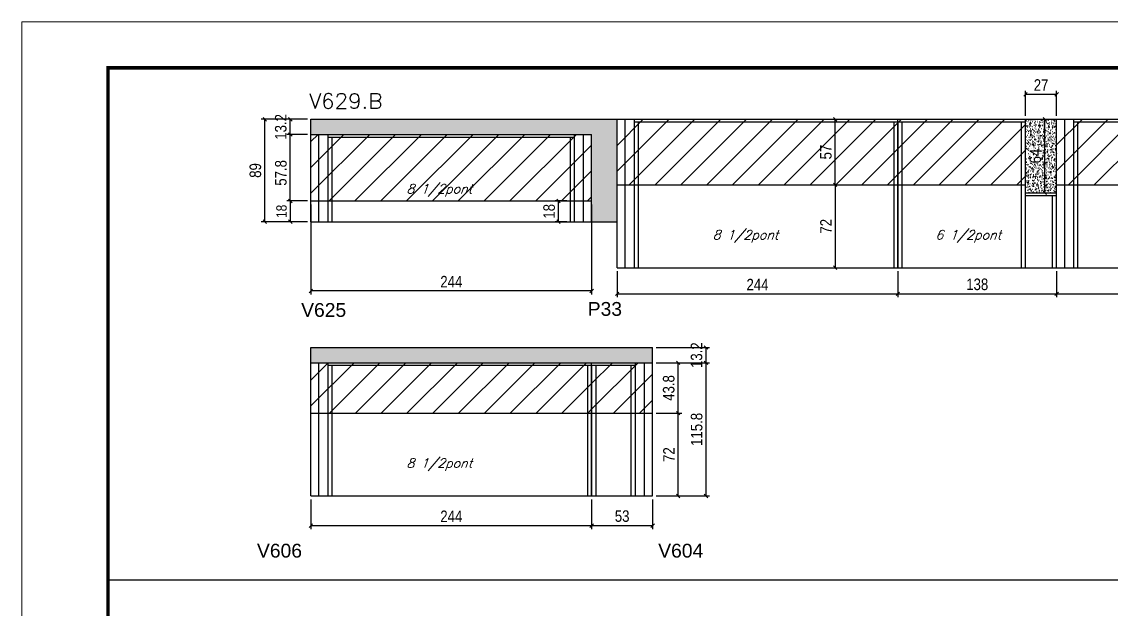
# Model space of a CAD drawing. Extents: x -20960 to -5926, y -2106 to 21915.
# Drawn here: x -9037 to -8090, y 12216 to 12727 of the extents above; entities that cross this region are included whole.
import ezdxf

# ---------------------------------------------------------------- set-up
doc = ezdxf.new("R2010")
doc.units = 0
doc.linetypes.add('DASHED', pattern=[0.75, 0.5, -0.25])
for name, color, linetype in [('5', 5, 'Continuous'), ('COTA', 241, 'Continuous'), ('Painéis', 200, 'Continuous'), ('Reaproveitamento', 251, 'Continuous'), ('SARR_2.2x7', 40, 'Continuous'), ('SARR_3.5x7', 81, 'Continuous'), ('texto', 7, 'Continuous')]:
    doc.layers.add(name, color=color, linetype=linetype)
for name, color, linetype, lineweight in [('Folhas', 255, 'Continuous', 9), ('SARRAFO DE PRESSAO', 251, 'DASHED', 9), ('Texto Seção', 7, 'Continuous', 15)]:
    doc.layers.add(name, color=color, linetype=linetype, lineweight=lineweight)
doc.styles.add('COTA TECNICA', font='techl___.ttf', dxfattribs={"height": 10})
doc.styles.add('COTA TECNICA-50', font='techl___.ttf', dxfattribs={"height": 9})
doc.styles.add('REGUA-120', font='ROMANS.shx', dxfattribs={"height": 15})
doc.styles.add('Romans', font='romans.shx')
doc.styles.get("Standard").update_dxf_attribs({"font": 'arial.ttf'})
doc.dimstyles.new('COTA PAINEL-50', dxfattribs={"dimtxt": 9, "dimasz": 3, "dimexe": 3, "dimexo": 3, "dimgap": 3, "dimtad": 1, "dimdec": 1, "dimzin": 12, "dimdsep": 46, "dimtxsty": 'COTA TECNICA-50', "dimblk1": 'OBLIQUE', "dimblk2": 'OBLIQUE', "dimsah": 1, "dimcen": 0.9, "dimclrd": 4, "dimclre": 4, "dimclrt": 240, "dimadec": 1, "dimazin": 3, "dimtfac": 1, "dimtdec": 1, "dimtmove": 0, "dimatfit": 3, "dimfxl": 1, "dimtolj": 1, "dimtzin": 12, "dimarcsym": 0})
doc.dimstyles.new('PAINEL', dxfattribs={"dimtxt": 10, "dimasz": 3, "dimexe": 3, "dimexo": 3, "dimgap": 3, "dimtad": 1, "dimdec": 1, "dimzin": 12, "dimdsep": 46, "dimtxsty": 'COTA TECNICA', "dimblk1": 'OBLIQUE', "dimblk2": 'OBLIQUE', "dimsah": 1, "dimcen": 0.9, "dimclrd": 4, "dimclre": 4, "dimclrt": 240, "dimadec": 1, "dimazin": 3, "dimtfac": 1, "dimtdec": 1, "dimtmove": 0, "dimatfit": 3, "dimfxl": 1, "dimtolj": 1, "dimtzin": 12, "dimarcsym": 0})
pattern_1 = [(50, (-147700.9854, -14831.5653), (5.46554007, -0.47817257), [0.5715, -6.2865]), (355, (-147700.9854, -14831.5653), (-1.05730264, 5.73170536), [0.4572, -5.02921753]), (100.4514447, (-147700.53, -14831.605), (4.40823741, 5.25353256), [0.48570026, -5.34270734]), (46.1842, (-147700.9854, -14830.041), (8.13237123, -1.26126984), [0.85725, -9.42975]), (96.6355576, (-147700.308, -14830.1464), (7.122124, 7.42278374), [0.7285507, -8.01406824]), (351.184151, (-147700.985, -14830.041), (7.122124, 7.42278374), [0.685799, -7.54379196]), (21, (-147700.2234, -14830.4223), (4.54843174, -3.06795595), [0.5715, -6.2865]), (326, (-147700.2234, -14830.4223), (1.85406085, 5.52563898), [0.4572, -5.0292]), (71.451445, (-147699.8444, -14830.678), (6.40249258, 2.45768307), [0.48570026, -5.34269813]), (37.5, (-147700.9854, -14831.5653), (0.092658098, 2.536651166), [0, -4.96824, 0, -5.1054, 0, -5.04825]), (7.5, (-147700.9854, -14831.5653), (2.004589875, 3.005417245), [0, -2.91084, 0, -4.85394, 0, -1.92405]), (327.5, (-147702.6846, -14831.5653), (4.067717855, -0.17186232), [0, -1.905, 0, -5.9436, 0, -7.8867]), (317.5, (-147703.4466, -14831.5653), (4.44387544, 0.76279473), [0, -2.4765, 0, -3.94716, 0, -5.6007])]
pattern_2 = [(45, (-13.5, -4445.846), (-11.22532, 11.22532), [])]
pattern_3 = [(45, (-13.5, -4406.18), (-11.22532, 11.22532), [])]

# ---------------------------------------------------------------- blocks, each defined once
blk = doc.blocks.new('9999999999')
at = {"layer": 'Folhas'}
blk.add_lwpolyline([(98138.98, 34190.21), (99623.98, 34190.21), (99623.98, 35240.21), (98138.98, 35240.21)], close=True, dxfattribs=at)
at = {"layer": 'Folhas', "color": 30, "const_width": 3}
blk.add_lwpolyline([(98213.98, 34230.21), (99583.98, 34230.21), (99583.98, 35200.21), (98213.98, 35200.21)], close=True, dxfattribs=at)
blk = doc.blocks.new('_Oblique')
at = {"color": 0, "linetype": 'ByBlock', "lineweight": -2}
blk.add_line((-0.5, -0.5), (0.5, 0.5), dxfattribs=at)
blk = doc.blocks.new('*D1227')
at = {"layer": 'COTA', "color": 4, "lineweight": -2, "ltscale": 25, "transparency": 16777216}
for p, q in [((-8785.7, 12568.04), (-8785.7, 12489.79)), ((-8541.72, 12568.04), (-8541.72, 12489.79)), ((-8541.72, 12492.79), (-8785.7, 12492.79))]:
    blk.add_line(p, q, dxfattribs=at)
at = {"layer": 'Defpoints', "color": 0, "ltscale": 25, "transparency": 16777216}
for p in [(-8785.7, 12571.04), (-8541.72, 12571.04), (-8785.7, 12492.79)]:
    blk.add_point(p, dxfattribs=at)
at = {"layer": 'COTA', "color": 4, "lineweight": -2, "ltscale": 25, "transparency": 16777216, "xscale": 3, "yscale": 3, "zscale": 3, "rotation": 180}
blk.add_blockref('_Oblique', (-8785.7, 12492.79), dxfattribs=at)
at = {"layer": 'COTA', "color": 4, "lineweight": -2, "ltscale": 25, "transparency": 16777216, "xscale": 3, "yscale": 3, "zscale": 3}
blk.add_blockref('_Oblique', (-8541.72, 12492.79), dxfattribs=at)
at = {"layer": 'COTA', "color": 240, "ltscale": 25, "transparency": 16777216, "insert": (-8663.71, 12500.86), "char_height": 10, "attachment_point": 5, "style": 'COTA TECNICA'}
blk.add_mtext('\\A1;244', dxfattribs=at)
blk = doc.blocks.new('*D1228')
at = {"layer": 'COTA', "color": 4, "lineweight": -2, "ltscale": 25, "transparency": 16777216}
for p, q in [((-8788.7, 12642.04), (-8828.85, 12642.04)), ((-8825.85, 12553.04), (-8825.85, 12642.04)), ((-8788.7, 12553.04), (-8828.85, 12553.04))]:
    blk.add_line(p, q, dxfattribs=at)
at = {"layer": 'Defpoints', "color": 0, "ltscale": 25, "transparency": 16777216}
for p in [(-8825.85, 12642.04), (-8785.7, 12642.04), (-8785.7, 12553.04)]:
    blk.add_point(p, dxfattribs=at)
at = {"layer": 'COTA', "color": 4, "lineweight": -2, "ltscale": 25, "transparency": 16777216, "xscale": 3, "yscale": 3, "zscale": 3}
for p, rotation in [((-8825.85, 12642.04), 90), ((-8825.85, 12553.04), 270)]:
    blk.add_blockref('_Oblique', p, dxfattribs=dict(at, rotation=rotation))
at = {"layer": 'COTA', "color": 240, "ltscale": 25, "transparency": 16777216, "insert": (-8833.95, 12597.54), "char_height": 10, "attachment_point": 5, "rotation": 90, "style": 'COTA TECNICA'}
blk.add_mtext('\\A1;89', dxfattribs=at)
blk = doc.blocks.new('*D1210')
at = {"layer": 'COTA', "color": 4, "lineweight": -2, "ltscale": 25, "transparency": 16777216}
for p, q in [((-8788.7, 12628.84), (-8806.64, 12628.84)), ((-8803.64, 12571.04), (-8803.64, 12628.84)), ((-8788.7, 12571.04), (-8806.64, 12571.04))]:
    blk.add_line(p, q, dxfattribs=at)
at = {"layer": 'Defpoints', "color": 0, "ltscale": 25, "transparency": 16777216}
for p in [(-8803.64, 12628.84), (-8785.7, 12628.84), (-8785.7, 12571.04)]:
    blk.add_point(p, dxfattribs=at)
at = {"layer": 'COTA', "color": 4, "lineweight": -2, "ltscale": 25, "transparency": 16777216, "xscale": 3, "yscale": 3, "zscale": 3}
for p, rotation in [((-8803.64, 12628.84), 90), ((-8803.64, 12571.04), 270)]:
    blk.add_blockref('_Oblique', p, dxfattribs=dict(at, rotation=rotation))
at = {"layer": 'COTA', "color": 240, "ltscale": 25, "transparency": 16777216, "insert": (-8811.78, 12595.44), "char_height": 10, "attachment_point": 5, "rotation": 90, "style": 'COTA TECNICA'}
blk.add_mtext('\\A1;57.8', dxfattribs=at)
blk = doc.blocks.new('*D1211')
at = {"layer": 'COTA', "color": 4, "lineweight": -2, "ltscale": 25, "transparency": 16777216}
for p, q in [((-8788.7, 12642.04), (-8806.64, 12642.04)), ((-8803.64, 12628.84), (-8803.64, 12642.04)), ((-8788.7, 12628.84), (-8806.64, 12628.84))]:
    blk.add_line(p, q, dxfattribs=at)
at = {"layer": 'Defpoints', "color": 0, "ltscale": 25, "transparency": 16777216}
for p in [(-8803.64, 12642.04), (-8785.7, 12642.04), (-8785.7, 12628.84)]:
    blk.add_point(p, dxfattribs=at)
at = {"layer": 'COTA', "color": 4, "lineweight": -2, "ltscale": 25, "transparency": 16777216, "xscale": 3, "yscale": 3, "zscale": 3}
for p, rotation in [((-8803.64, 12642.04), 90), ((-8803.64, 12628.84), 270)]:
    blk.add_blockref('_Oblique', p, dxfattribs=dict(at, rotation=rotation))
at = {"layer": 'COTA', "color": 240, "ltscale": 25, "transparency": 16777216, "insert": (-8811.86, 12635.44), "char_height": 10, "attachment_point": 5, "rotation": 90, "style": 'COTA TECNICA'}
blk.add_mtext('\\A1;13.2', dxfattribs=at)
blk = doc.blocks.new('*D1212')
at = {"layer": 'COTA', "color": 4, "lineweight": -2, "ltscale": 25, "transparency": 16777216}
for p, q in [((-8519.56, 12510.04), (-8519.56, 12487.28)), ((-8275.56, 12510.04), (-8275.56, 12487.28)), ((-8519.56, 12490.28), (-8275.56, 12490.28))]:
    blk.add_line(p, q, dxfattribs=at)
at = {"layer": 'Defpoints', "color": 0, "ltscale": 25, "transparency": 16777216}
for p in [(-8519.56, 12513.04), (-8275.56, 12513.04), (-8275.56, 12490.28)]:
    blk.add_point(p, dxfattribs=at)
at = {"layer": 'COTA', "color": 4, "lineweight": -2, "ltscale": 25, "transparency": 16777216, "xscale": 3, "yscale": 3, "zscale": 3, "rotation": 180}
blk.add_blockref('_Oblique', (-8519.56, 12490.28), dxfattribs=at)
at = {"layer": 'COTA', "color": 4, "lineweight": -2, "ltscale": 25, "transparency": 16777216, "xscale": 3, "yscale": 3, "zscale": 3}
blk.add_blockref('_Oblique', (-8275.56, 12490.28), dxfattribs=at)
at = {"layer": 'COTA', "color": 240, "ltscale": 25, "transparency": 16777216, "insert": (-8397.56, 12498.36), "char_height": 10, "attachment_point": 5, "style": 'COTA TECNICA'}
blk.add_mtext('\\A1;244', dxfattribs=at)
blk = doc.blocks.new('*D1213')
at = {"layer": 'COTA', "color": 4, "lineweight": -2, "ltscale": 25, "transparency": 16777216}
for p, q in [((-8275.56, 12510.04), (-8275.56, 12487.28)), ((-8137.58, 12510.04), (-8137.58, 12487.28)), ((-8275.56, 12490.28), (-8137.58, 12490.28))]:
    blk.add_line(p, q, dxfattribs=at)
at = {"layer": 'Defpoints', "color": 0, "ltscale": 25, "transparency": 16777216}
for p in [(-8275.56, 12513.04), (-8137.58, 12513.04), (-8137.58, 12490.28)]:
    blk.add_point(p, dxfattribs=at)
at = {"layer": 'COTA', "color": 4, "lineweight": -2, "ltscale": 25, "transparency": 16777216, "xscale": 3, "yscale": 3, "zscale": 3, "rotation": 180}
blk.add_blockref('_Oblique', (-8275.56, 12490.28), dxfattribs=at)
at = {"layer": 'COTA', "color": 4, "lineweight": -2, "ltscale": 25, "transparency": 16777216, "xscale": 3, "yscale": 3, "zscale": 3}
blk.add_blockref('_Oblique', (-8137.58, 12490.28), dxfattribs=at)
at = {"layer": 'COTA', "color": 240, "ltscale": 25, "transparency": 16777216, "insert": (-8206.57, 12498.52), "char_height": 10, "attachment_point": 5, "style": 'COTA TECNICA'}
blk.add_mtext('\\A1;138', dxfattribs=at)
blk = doc.blocks.new('*D1214')
at = {"layer": 'COTA', "color": 4, "lineweight": -2, "ltscale": 25, "transparency": 16777216}
for p, q in [((-8137.58, 12510.04), (-8137.58, 12487.28)), ((-7893.58, 12510.04), (-7893.58, 12487.28)), ((-8137.58, 12490.28), (-7893.58, 12490.28))]:
    blk.add_line(p, q, dxfattribs=at)
at = {"layer": 'Defpoints', "color": 0, "ltscale": 25, "transparency": 16777216}
for p in [(-8137.58, 12513.04), (-7893.58, 12513.04), (-7893.58, 12490.28)]:
    blk.add_point(p, dxfattribs=at)
at = {"layer": 'COTA', "color": 4, "lineweight": -2, "ltscale": 25, "transparency": 16777216, "xscale": 3, "yscale": 3, "zscale": 3, "rotation": 180}
blk.add_blockref('_Oblique', (-8137.58, 12490.28), dxfattribs=at)
at = {"layer": 'COTA', "color": 4, "lineweight": -2, "ltscale": 25, "transparency": 16777216, "xscale": 3, "yscale": 3, "zscale": 3}
blk.add_blockref('_Oblique', (-7893.58, 12490.28), dxfattribs=at)
at = {"layer": 'COTA', "color": 240, "ltscale": 25, "transparency": 16777216, "insert": (-8015.58, 12498.36), "char_height": 10, "attachment_point": 5, "style": 'COTA TECNICA'}
blk.add_mtext('\\A1;244', dxfattribs=at)
blk = doc.blocks.new('*D1216')
at = {"layer": 'COTA', "color": 4, "lineweight": -2, "ltscale": 25, "transparency": 16777216}
for p, q in [((-8563.22, 12571.04), (-8573.55, 12571.04)), ((-8570.55, 12553.04), (-8570.55, 12571.04)), ((-8563.22, 12553.04), (-8573.55, 12553.04))]:
    blk.add_line(p, q, dxfattribs=at)
at = {"layer": 'Defpoints', "color": 0, "ltscale": 25, "transparency": 16777216}
for p in [(-8570.55, 12571.04), (-8560.22, 12571.04), (-8560.22, 12553.04)]:
    blk.add_point(p, dxfattribs=at)
at = {"layer": 'COTA', "color": 4, "lineweight": -2, "ltscale": 25, "transparency": 16777216, "xscale": 3, "yscale": 3, "zscale": 3}
for p, rotation in [((-8570.55, 12571.04), 90), ((-8570.55, 12553.04), 270)]:
    blk.add_blockref('_Oblique', p, dxfattribs=dict(at, rotation=rotation))
at = {"layer": 'COTA', "color": 240, "ltscale": 25, "transparency": 16777216, "insert": (-8578.65, 12562.04), "char_height": 10, "attachment_point": 5, "rotation": 90, "style": 'COTA TECNICA'}
blk.add_mtext('\\A1;18', dxfattribs=at)
blk = doc.blocks.new('*D1222')
at = {"layer": 'COTA', "color": 4, "lineweight": -2, "ltscale": 25, "transparency": 16777216}
for p, q in [((-8339.07, 12585.04), (-8326.99, 12585.04)), ((-8329.99, 12585.04), (-8329.99, 12513.04)), ((-8339.07, 12513.04), (-8326.99, 12513.04))]:
    blk.add_line(p, q, dxfattribs=at)
at = {"layer": 'Defpoints', "color": 0, "ltscale": 25, "transparency": 16777216}
for p in [(-8342.07, 12585.04), (-8342.07, 12513.04), (-8329.99, 12513.04)]:
    blk.add_point(p, dxfattribs=at)
at = {"layer": 'COTA', "color": 4, "lineweight": -2, "ltscale": 25, "transparency": 16777216, "xscale": 3, "yscale": 3, "zscale": 3}
for p, rotation in [((-8329.99, 12585.04), 90), ((-8329.99, 12513.04), 270)]:
    blk.add_blockref('_Oblique', p, dxfattribs=dict(at, rotation=rotation))
at = {"layer": 'COTA', "color": 240, "ltscale": 25, "transparency": 16777216, "insert": (-8338.06, 12549.04), "char_height": 10, "attachment_point": 5, "rotation": 90, "style": 'COTA TECNICA'}
blk.add_mtext('\\A1;72', dxfattribs=at)
blk = doc.blocks.new('*D1209')
at = {"layer": 'COTA', "color": 4, "lineweight": -2, "ltscale": 25, "transparency": 16777216}
for p, q in [((-8341.99, 12642.04), (-8326.99, 12642.04)), ((-8329.99, 12585.04), (-8329.99, 12642.04)), ((-8339.07, 12585.04), (-8326.99, 12585.04))]:
    blk.add_line(p, q, dxfattribs=at)
at = {"layer": 'Defpoints', "color": 0, "ltscale": 25, "transparency": 16777216}
for p in [(-8344.99, 12642.04), (-8329.99, 12642.04), (-8342.07, 12585.04)]:
    blk.add_point(p, dxfattribs=at)
at = {"layer": 'COTA', "color": 4, "lineweight": -2, "ltscale": 25, "transparency": 16777216, "xscale": 3, "yscale": 3, "zscale": 3}
for p, rotation in [((-8329.99, 12642.04), 90), ((-8329.99, 12585.04), 270)]:
    blk.add_blockref('_Oblique', p, dxfattribs=dict(at, rotation=rotation))
at = {"layer": 'COTA', "color": 240, "ltscale": 25, "transparency": 16777216, "insert": (-8338.1, 12613.54), "char_height": 10, "attachment_point": 5, "rotation": 90, "style": 'COTA TECNICA'}
blk.add_mtext('\\A1;57', dxfattribs=at)
blk = doc.blocks.new('*D1223')
at = {"layer": 'COTA', "color": 4, "lineweight": -2, "ltscale": 25, "transparency": 16777216}
for p, q in [((-8164.58, 12645.04), (-8164.58, 12666.75)), ((-8164.58, 12663.75), (-8137.58, 12663.75)), ((-8137.58, 12645.04), (-8137.58, 12666.75))]:
    blk.add_line(p, q, dxfattribs=at)
at = {"layer": 'Defpoints', "color": 0, "ltscale": 25, "transparency": 16777216}
for p in [(-8137.58, 12663.75), (-8164.58, 12642.04), (-8137.58, 12642.04)]:
    blk.add_point(p, dxfattribs=at)
at = {"layer": 'COTA', "color": 4, "lineweight": -2, "ltscale": 25, "transparency": 16777216, "xscale": 3, "yscale": 3, "zscale": 3, "rotation": 180}
blk.add_blockref('_Oblique', (-8164.58, 12663.75), dxfattribs=at)
at = {"layer": 'COTA', "color": 4, "lineweight": -2, "ltscale": 25, "transparency": 16777216, "xscale": 3, "yscale": 3, "zscale": 3}
blk.add_blockref('_Oblique', (-8137.58, 12663.75), dxfattribs=at)
at = {"layer": 'COTA', "color": 240, "ltscale": 25, "transparency": 16777216, "insert": (-8151.08, 12671.83), "char_height": 10, "attachment_point": 5, "style": 'COTA TECNICA'}
blk.add_mtext('\\A1;27', dxfattribs=at)
blk = doc.blocks.new('*D1224')
at = {"layer": 'COTA', "color": 4, "lineweight": -2, "ltscale": 25, "transparency": 16777216}
for p, q in [((-8161.58, 12642.04), (-8144.86, 12642.04)), ((-8147.86, 12578.04), (-8147.86, 12642.04)), ((-8161.58, 12578.04), (-8144.86, 12578.04))]:
    blk.add_line(p, q, dxfattribs=at)
at = {"layer": 'Defpoints', "color": 0, "ltscale": 25, "transparency": 16777216}
for p in [(-8164.58, 12642.04), (-8147.86, 12642.04), (-8164.58, 12578.04)]:
    blk.add_point(p, dxfattribs=at)
at = {"layer": 'COTA', "color": 4, "lineweight": -2, "ltscale": 25, "transparency": 16777216, "xscale": 3, "yscale": 3, "zscale": 3}
for p, rotation in [((-8147.86, 12642.04), 90), ((-8147.86, 12578.04), 270)]:
    blk.add_blockref('_Oblique', p, dxfattribs=dict(at, rotation=rotation))
at = {"layer": 'COTA', "color": 240, "ltscale": 25, "transparency": 16777216, "insert": (-8155.96, 12610.04), "char_height": 10, "attachment_point": 5, "rotation": 90, "style": 'COTA TECNICA'}
blk.add_mtext('\\A1;64', dxfattribs=at)
blk = doc.blocks.new('*D1226')
at = {"layer": 'COTA', "color": 4, "lineweight": -2, "transparency": 16777216}
for p, q in [((-8788.7, 12571.04), (-8806.64, 12571.04)), ((-8803.64, 12571.04), (-8803.64, 12553.04)), ((-8788.7, 12553.04), (-8806.64, 12553.04))]:
    blk.add_line(p, q, dxfattribs=at)
at = {"layer": 'Defpoints', "color": 0, "transparency": 16777216}
for p in [(-8785.7, 12571.04), (-8803.64, 12553.04), (-8785.7, 12553.04)]:
    blk.add_point(p, dxfattribs=at)
at = {"layer": 'COTA', "color": 4, "lineweight": -2, "transparency": 16777216, "xscale": 3, "yscale": 3, "zscale": 3}
for p, rotation in [((-8803.64, 12571.04), 90), ((-8803.64, 12553.04), 270)]:
    blk.add_blockref('_Oblique', p, dxfattribs=dict(at, rotation=rotation))
at = {"layer": 'COTA', "color": 240, "transparency": 16777216, "insert": (-8811.23, 12562.04), "char_height": 9, "attachment_point": 5, "rotation": 90, "style": 'COTA TECNICA-50'}
blk.add_mtext('\\A1;18', dxfattribs=at)
blk = doc.blocks.new('*D1229')
at = {"layer": 'COTA', "color": 4, "lineweight": -2, "ltscale": 25, "transparency": 16777216}
for p, q in [((-8785.7, 12311.6), (-8785.7, 12285.83)), ((-8541.7, 12311.6), (-8541.7, 12285.83)), ((-8785.7, 12288.83), (-8541.7, 12288.83))]:
    blk.add_line(p, q, dxfattribs=at)
at = {"layer": 'Defpoints', "color": 0, "ltscale": 25, "transparency": 16777216}
for p in [(-8785.7, 12314.6), (-8541.7, 12314.6), (-8541.7, 12288.83)]:
    blk.add_point(p, dxfattribs=at)
at = {"layer": 'COTA', "color": 4, "lineweight": -2, "ltscale": 25, "transparency": 16777216, "xscale": 3, "yscale": 3, "zscale": 3, "rotation": 180}
blk.add_blockref('_Oblique', (-8785.7, 12288.83), dxfattribs=at)
at = {"layer": 'COTA', "color": 4, "lineweight": -2, "ltscale": 25, "transparency": 16777216, "xscale": 3, "yscale": 3, "zscale": 3}
blk.add_blockref('_Oblique', (-8541.7, 12288.83), dxfattribs=at)
at = {"layer": 'COTA', "color": 240, "ltscale": 25, "transparency": 16777216, "insert": (-8663.7, 12296.9), "char_height": 10, "attachment_point": 5, "style": 'COTA TECNICA'}
blk.add_mtext('\\A1;244', dxfattribs=at)
blk = doc.blocks.new('*D1230')
at = {"layer": 'COTA', "color": 4, "lineweight": -2, "ltscale": 25, "transparency": 16777216}
for p, q in [((-8541.7, 12311.6), (-8541.7, 12285.83)), ((-8488.72, 12311.6), (-8488.72, 12285.83)), ((-8541.7, 12288.83), (-8488.72, 12288.83))]:
    blk.add_line(p, q, dxfattribs=at)
at = {"layer": 'Defpoints', "color": 0, "ltscale": 25, "transparency": 16777216}
for p in [(-8541.7, 12314.6), (-8488.72, 12314.6), (-8488.72, 12288.83)]:
    blk.add_point(p, dxfattribs=at)
at = {"layer": 'COTA', "color": 4, "lineweight": -2, "ltscale": 25, "transparency": 16777216, "xscale": 3, "yscale": 3, "zscale": 3, "rotation": 180}
blk.add_blockref('_Oblique', (-8541.7, 12288.83), dxfattribs=at)
at = {"layer": 'COTA', "color": 4, "lineweight": -2, "ltscale": 25, "transparency": 16777216, "xscale": 3, "yscale": 3, "zscale": 3}
blk.add_blockref('_Oblique', (-8488.72, 12288.83), dxfattribs=at)
at = {"layer": 'COTA', "color": 240, "ltscale": 25, "transparency": 16777216, "insert": (-8515.21, 12297.05), "char_height": 10, "attachment_point": 5, "style": 'COTA TECNICA'}
blk.add_mtext('\\A1;53', dxfattribs=at)
blk = doc.blocks.new('*D1231')
at = {"layer": 'COTA', "color": 4, "lineweight": -2, "ltscale": 25, "transparency": 16777216}
for p, q in [((-8485.72, 12430.4), (-8439.27, 12430.4)), ((-8442.27, 12314.6), (-8442.27, 12430.4)), ((-8485.72, 12314.6), (-8439.27, 12314.6))]:
    blk.add_line(p, q, dxfattribs=at)
at = {"layer": 'Defpoints', "color": 0, "ltscale": 25, "transparency": 16777216}
for p in [(-8488.72, 12430.4), (-8442.27, 12430.4), (-8488.72, 12314.6)]:
    blk.add_point(p, dxfattribs=at)
at = {"layer": 'COTA', "color": 4, "lineweight": -2, "ltscale": 25, "transparency": 16777216, "xscale": 3, "yscale": 3, "zscale": 3}
for p, rotation in [((-8442.27, 12430.4), 90), ((-8442.27, 12314.6), 270)]:
    blk.add_blockref('_Oblique', p, dxfattribs=dict(at, rotation=rotation))
at = {"layer": 'COTA', "color": 240, "ltscale": 25, "transparency": 16777216, "insert": (-8450.41, 12372.5), "char_height": 10, "attachment_point": 5, "rotation": 90, "style": 'COTA TECNICA'}
blk.add_mtext('\\A1;115.8', dxfattribs=at)
blk = doc.blocks.new('*D1232')
at = {"layer": 'COTA', "color": 4, "lineweight": -2, "ltscale": 25, "transparency": 16777216}
for p, q in [((-8485.72, 12443.6), (-8439.27, 12443.6)), ((-8442.27, 12430.4), (-8442.27, 12443.6)), ((-8485.72, 12430.4), (-8439.27, 12430.4))]:
    blk.add_line(p, q, dxfattribs=at)
at = {"layer": 'Defpoints', "color": 0, "ltscale": 25, "transparency": 16777216}
for p in [(-8488.72, 12443.6), (-8442.27, 12443.6), (-8488.72, 12430.4)]:
    blk.add_point(p, dxfattribs=at)
at = {"layer": 'COTA', "color": 4, "lineweight": -2, "ltscale": 25, "transparency": 16777216, "xscale": 3, "yscale": 3, "zscale": 3}
for p, rotation in [((-8442.27, 12443.6), 90), ((-8442.27, 12430.4), 270)]:
    blk.add_blockref('_Oblique', p, dxfattribs=dict(at, rotation=rotation))
at = {"layer": 'COTA', "color": 240, "ltscale": 25, "transparency": 16777216, "insert": (-8450.49, 12437), "char_height": 10, "attachment_point": 5, "rotation": 90, "style": 'COTA TECNICA'}
blk.add_mtext('\\A1;13.2', dxfattribs=at)
blk = doc.blocks.new('*D1233')
at = {"layer": 'COTA', "color": 4, "lineweight": -2, "ltscale": 25, "transparency": 16777216}
for p, q in [((-8485.72, 12386.6), (-8463.46, 12386.6)), ((-8466.46, 12314.6), (-8466.46, 12386.6)), ((-8485.72, 12314.6), (-8463.46, 12314.6))]:
    blk.add_line(p, q, dxfattribs=at)
at = {"layer": 'Defpoints', "color": 0, "ltscale": 25, "transparency": 16777216}
for p in [(-8488.72, 12386.6), (-8466.46, 12386.6), (-8488.72, 12314.6)]:
    blk.add_point(p, dxfattribs=at)
at = {"layer": 'COTA', "color": 4, "lineweight": -2, "ltscale": 25, "transparency": 16777216, "xscale": 3, "yscale": 3, "zscale": 3}
for p, rotation in [((-8466.46, 12386.6), 90), ((-8466.46, 12314.6), 270)]:
    blk.add_blockref('_Oblique', p, dxfattribs=dict(at, rotation=rotation))
at = {"layer": 'COTA', "color": 240, "ltscale": 25, "transparency": 16777216, "insert": (-8474.53, 12350.6), "char_height": 10, "attachment_point": 5, "rotation": 90, "style": 'COTA TECNICA'}
blk.add_mtext('\\A1;72', dxfattribs=at)
blk = doc.blocks.new('*D1234')
at = {"layer": 'COTA', "color": 4, "lineweight": -2, "ltscale": 25, "transparency": 16777216}
for p, q in [((-8485.72, 12430.4), (-8463.46, 12430.4)), ((-8466.46, 12386.6), (-8466.46, 12430.4)), ((-8485.72, 12386.6), (-8463.46, 12386.6))]:
    blk.add_line(p, q, dxfattribs=at)
at = {"layer": 'Defpoints', "color": 0, "ltscale": 25, "transparency": 16777216}
for p in [(-8488.72, 12430.4), (-8466.46, 12430.4), (-8488.72, 12386.6)]:
    blk.add_point(p, dxfattribs=at)
at = {"layer": 'COTA', "color": 4, "lineweight": -2, "ltscale": 25, "transparency": 16777216, "xscale": 3, "yscale": 3, "zscale": 3}
for p, rotation in [((-8466.46, 12430.4), 90), ((-8466.46, 12386.6), 270)]:
    blk.add_blockref('_Oblique', p, dxfattribs=dict(at, rotation=rotation))
at = {"layer": 'COTA', "color": 240, "ltscale": 25, "transparency": 16777216, "insert": (-8474.7, 12408.5), "char_height": 10, "attachment_point": 5, "rotation": 90, "style": 'COTA TECNICA'}
blk.add_mtext('\\A1;43.8', dxfattribs=at)

msp = doc.modelspace()

# ---------------------------------------------------------------- hatches: boundary and pattern name
at = {"layer": 'COTA', "linetype": 'ByBlock'}
h = msp.add_hatch(dxfattribs=at)
h.set_pattern_fill('AR-CONC', color=256, scale=0.03)
h.set_pattern_definition(pattern_1)
h.paths.add_polyline_path([(-8519.56, 12642.04), (-8785.7, 12642.04), (-8785.7, 12628.84), (-8541.72, 12628.84), (-8541.72, 12553.04), (-8519.56, 12553.04)])
h = msp.add_hatch(dxfattribs=at)
h.set_pattern_fill('AR-CONC', color=256, scale=0.03)
h.set_pattern_definition(pattern_1)
h.paths.add_polyline_path([(-8164.58, 12578.04), (-8137.58, 12578.04), (-8137.58, 12642.04), (-8164.58, 12642.04)])
h.paths.add_polyline_path([(-8146.14, 12598.92), (-8146.14, 12621.32), (-8166.72, 12621.32), (-8166.72, 12598.92)], flags=9)
h = msp.add_hatch(dxfattribs=at)
h.set_pattern_fill('AR-CONC', color=256, scale=0.03)
h.set_pattern_definition([(50, (-150166.278, -19158.7912), (5.46554007, -0.47817257), [0.5715, -6.2865]), (355, (-150166.278, -19158.791), (-1.05730264, 5.73170536), [0.4572, -5.02921753]), (100.4514447, (-150165.8226, -19158.831), (4.40823741, 5.25353256), [0.48570026, -5.34270734]), (46.1842, (-150166.278, -19157.267), (8.13237123, -1.26126984), [0.85725, -9.42975]), (96.6355576, (-150165.6, -19157.372), (7.122124, 7.42278374), [0.7285507, -8.01406824]), (351.184151, (-150166.278, -19157.267), (7.122124, 7.42278374), [0.685799, -7.54379196]), (21, (-150165.516, -19157.6482), (4.54843174, -3.06795595), [0.5715, -6.2865]), (326, (-150165.516, -19157.648), (1.85406085, 5.52563898), [0.4572, -5.0292]), (71.451445, (-150165.137, -19157.904), (6.40249258, 2.45768307), [0.48570026, -5.34269813]), (37.5, (-150166.278, -19158.7912), (0.092658098, 2.536651166), [0, -4.96824, 0, -5.1054, 0, -5.04825]), (7.5, (-150166.278, -19158.7912), (2.004589875, 3.005417245), [0, -2.91084, 0, -4.85394, 0, -1.92405]), (327.5, (-150167.9773, -19158.7912), (4.067717855, -0.17186232), [0, -1.905, 0, -5.9436, 0, -7.8867]), (317.5, (-150168.7393, -19158.7912), (4.44387544, 0.76279473), [0, -2.4765, 0, -3.94716, 0, -5.6007])])
h.paths.add_polyline_path([(-8785.7, 12443.6), (-8785.7, 12430.4), (-8488.72, 12430.4), (-8488.72, 12443.6)])
at = {"layer": 'Reaproveitamento'}
h = msp.add_hatch(dxfattribs=at)
h.set_pattern_fill('ANSI31', color=256, scale=5)
h.set_pattern_definition(pattern_2)
h.paths.add_polyline_path([(-8275.56, 12585.04), (-8275.56, 12642.04), (-8519.56, 12642.04), (-8519.56, 12585.04)])
h = msp.add_hatch(dxfattribs=at)
h.set_pattern_fill('ANSI31', color=256, scale=5)
h.set_pattern_definition(pattern_2)
h.paths.add_polyline_path([(-8275.56, 12642.04), (-8275.56, 12585.04), (-8164.58, 12585.04), (-8164.58, 12642.04)])
h = msp.add_hatch(dxfattribs=at)
h.set_pattern_fill('ANSI31', color=256, scale=5)
h.set_pattern_definition(pattern_2)
h.paths.add_polyline_path([(-8137.58, 12642.04), (-8137.58, 12585.04), (-7893.58, 12585.04), (-7893.58, 12642.04)])
h = msp.add_hatch(dxfattribs=at)
h.set_pattern_fill('ANSI31', color=256, scale=5)
h.set_pattern_definition(pattern_2)
h.paths.add_polyline_path([(-8785.7, 12628.84), (-8785.7, 12571.04), (-8541.72, 12571.04), (-8541.72, 12628.84)])
h = msp.add_hatch(dxfattribs=at)
h.set_pattern_fill('ANSI31', color=256, scale=5)
h.set_pattern_definition(pattern_3)
h.paths.add_polyline_path([(-8541.7, 12386.6), (-8541.7, 12430.4), (-8785.7, 12430.4), (-8785.7, 12386.6)])
h = msp.add_hatch(dxfattribs=at)
h.set_pattern_fill('ANSI31', color=256, scale=5)
h.set_pattern_definition(pattern_3)
h.paths.add_polyline_path([(-8541.7, 12386.6), (-8488.72, 12386.6), (-8488.72, 12430.4), (-8541.7, 12430.4)])

# ---------------------------------------------------------------- linework, layer by layer
at = {"layer": 'COTA', "linetype": 'ByBlock'}
for p, q in [((-8785.7, 12642.04), (-8519.56, 12642.04)), ((-8785.7, 12628.84), (-8785.7, 12642.04)), ((-8164.58, 12642.04), (-8137.58, 12642.04)), ((-8541.72, 12553.04), (-8519.56, 12553.04)), ((-8785.7, 12443.6), (-8488.72, 12443.6)), ((-8785.7, 12430.4), (-8785.7, 12443.6)), ((-8488.72, 12430.4), (-8488.72, 12443.6)), ((-8962, 12241.71), (-7592, 12241.71))]:
    msp.add_line(p, q, dxfattribs=at)
at = {"layer": 'Painéis'}
for p, q in [((-8519.56, 12642.04), (-8164.58, 12642.04)), ((-8137.58, 12642.04), (-7845.6, 12642.04)), ((-8785.7, 12628.84), (-8541.72, 12628.84)), ((-8519.56, 12585.04), (-8164.58, 12585.04)), ((-8137.58, 12585.04), (-7845.6, 12585.04)), ((-8785.7, 12571.04), (-8541.72, 12571.04)), ((-8785.7, 12553.04), (-8541.72, 12553.04)), ((-8519.56, 12513.04), (-7818.6, 12513.04)), ((-8785.7, 12430.4), (-8488.72, 12430.4)), ((-8785.7, 12386.6), (-8488.72, 12386.6)), ((-8785.7, 12314.6), (-8488.72, 12314.6))]:
    msp.add_line(p, q, dxfattribs=at)
at = {"layer": 'Painéis', "ltscale": 25}
for p, q in [((-8519.56, 12513.04), (-8519.56, 12642.04)), ((-8275.56, 12513.04), (-8275.56, 12642.04)), ((-8164.58, 12578.04), (-8164.58, 12642.04)), ((-8137.58, 12513.04), (-8137.58, 12642.04)), ((-8785.7, 12553.04), (-8785.7, 12628.84)), ((-8541.72, 12553.04), (-8541.72, 12628.84)), ((-8164.58, 12578.04), (-8137.58, 12578.04)), ((-8785.7, 12314.6), (-8785.7, 12430.4)), ((-8541.7, 12314.6), (-8541.7, 12430.4)), ((-8488.72, 12314.6), (-8488.72, 12430.4))]:
    msp.add_line(p, q, dxfattribs=at)
at = {"layer": 'SARR_2.2x7', "linetype": 'Continuous'}
for p, q in [((-8512.56, 12513.04), (-8512.56, 12642.04)), ((-8130.58, 12513.04), (-8130.58, 12642.04)), ((-8504.56, 12639.84), (-8275.56, 12639.84)), ((-8275.56, 12639.84), (-8164.58, 12639.84)), ((-8122.58, 12639.84), (-7893.58, 12639.84)), ((-8778.7, 12571.04), (-8778.7, 12628.84)), ((-8770.7, 12626.64), (-8556.72, 12626.64)), ((-8548.72, 12571.04), (-8548.72, 12628.84)), ((-8164.58, 12575.84), (-8137.58, 12575.84)), ((-8778.7, 12553.04), (-8778.7, 12571.04)), ((-8548.72, 12553.04), (-8548.72, 12571.04)), ((-8778.7, 12314.6), (-8778.7, 12430.4)), ((-8770.7, 12428.2), (-8541.7, 12428.2)), ((-8541.7, 12428.2), (-8503.72, 12428.2)), ((-8495.72, 12314.6), (-8495.72, 12430.4))]:
    msp.add_line(p, q, dxfattribs=at)
at = {"layer": 'SARR_3.5x7'}
for p, q in [((-8504.56, 12513.04), (-8504.56, 12642.04)), ((-8164.58, 12513.04), (-8164.58, 12642.04)), ((-8122.58, 12513.04), (-8122.58, 12642.04)), ((-8501.06, 12513.04), (-8501.06, 12639.84)), ((-8279.06, 12639.84), (-8279.06, 12513.04)), ((-8275.56, 12639.84), (-8275.56, 12513.04)), ((-8272.06, 12639.84), (-8272.06, 12513.04)), ((-8168.08, 12513.04), (-8168.08, 12639.84)), ((-8119.08, 12513.04), (-8119.08, 12639.84)), ((-8770.7, 12553.04), (-8770.7, 12628.84)), ((-8767.2, 12553.04), (-8767.2, 12626.64)), ((-8560.22, 12553.04), (-8560.22, 12626.64)), ((-8556.72, 12553.04), (-8556.72, 12628.84)), ((-8141.08, 12513.04), (-8141.08, 12575.84)), ((-8137.58, 12513.04), (-8137.58, 12578.04)), ((-8770.7, 12553.04), (-8767.2, 12553.04)), ((-8560.22, 12553.04), (-8556.72, 12553.04)), ((-8504.56, 12513.04), (-8501.06, 12513.04)), ((-8279.06, 12513.04), (-8272.06, 12513.04)), ((-8168.08, 12513.04), (-8164.58, 12513.04)), ((-8141.08, 12513.04), (-8137.58, 12513.04)), ((-8122.58, 12513.04), (-8119.08, 12513.04)), ((-8770.7, 12314.6), (-8770.7, 12430.4)), ((-8767.2, 12314.6), (-8767.2, 12428.2)), ((-8545.2, 12428.2), (-8545.2, 12314.6)), ((-8541.7, 12428.2), (-8541.7, 12314.6)), ((-8538.2, 12428.2), (-8538.2, 12314.6)), ((-8507.22, 12314.6), (-8507.22, 12428.2)), ((-8503.72, 12314.6), (-8503.72, 12430.4)), ((-8770.7, 12314.6), (-8767.2, 12314.6)), ((-8545.2, 12314.6), (-8538.2, 12314.6)), ((-8507.22, 12314.6), (-8503.72, 12314.6))]:
    msp.add_line(p, q, dxfattribs=at)

# ---------------------------------------------------------------- block references
at = {"layer": 'SARRAFO DE PRESSAO', "color": 6, "linetype": 'ByBlock'}
msp.add_blockref('9999999999', (-107175.98, -22513.42), dxfattribs=at)

# ---------------------------------------------------------------- texts
at = {"layer": '5', "linetype": 'Continuous'}
for s, p in [('V625', (-8794.19, 12470.29)), ('P33', (-8545.12, 12471.21)), ('V606', (-8832.59, 12261.08)), ('V604', (-8483.84, 12261.08))]:
    msp.add_text(s, height=12, rotation=0.00004, dxfattribs=at).set_placement(p)
at = {"layer": 'texto', "color": 2, "char_height": 8, "attachment_point": 5, "style": 'Romans'}
for s, insert in [('{\\Q19;\\C256;8 1/2pont}', (-8674.09, 12580.33)), ('{\\Q19;\\C256;8 1/2pont}', (-8407.95, 12540.33)), ('{\\Q19;\\C256;6 1/2pont}', (-8214.36, 12540.33)), ('{\\Q19;\\C256;8 1/2pont}', (-8674.09, 12341.89))]:
    msp.add_mtext(s, dxfattribs=dict(at, insert=insert))
at = {"layer": 'Texto Seção', "style": 'REGUA-120', "width": 1.05}
msp.add_text('V629.B', height=13, dxfattribs=at).set_placement((-8787.33, 12651.37))

# ---------------------------------------------------------------- dimensions: what is measured, and where the dimension line sits
at = {"layer": 'COTA', "ltscale": 25}
for base, p1, p2, picture, middle in [((-8137.58, 12663.75), (-8164.58, 12642.04), (-8137.58, 12642.04), '*D1223', (-8151.08, 12671.83)), ((-8785.7, 12492.79), (-8541.72, 12571.04), (-8785.7, 12571.04), '*D1227', (-8663.71, 12500.86)), ((-8275.56, 12490.28), (-8519.56, 12513.04), (-8275.56, 12513.04), '*D1212', (-8397.56, 12498.36)), ((-8541.7, 12288.83), (-8785.7, 12314.6), (-8541.7, 12314.6), '*D1229', (-8663.7, 12296.9))]:
    dim = msp.add_linear_dim(base=base, p1=p1, p2=p2, dimstyle='PAINEL', dxfattribs=at)
    dim.commit()
    dim.dimension.update_dxf_attribs({"geometry": picture, "text_midpoint": middle})
for base, p1, p2, picture, middle in [((-8825.85, 12642.04), (-8785.7, 12553.04), (-8785.7, 12642.04), '*D1228', (-8833.95, 12597.54)), ((-8329.99, 12642.04), (-8342.07, 12585.04), (-8344.99, 12642.04), '*D1209', (-8338.1, 12613.54)), ((-8147.86, 12642.04), (-8164.58, 12578.04), (-8164.58, 12642.04), '*D1224', (-8155.96, 12610.04)), ((-8329.99, 12513.04), (-8342.07, 12585.04), (-8342.07, 12513.04), '*D1222', (-8338.06, 12549.04)), ((-8570.55, 12571.04), (-8560.22, 12553.04), (-8560.22, 12571.04), '*D1216', (-8578.65, 12562.04)), ((-8442.27, 12430.4), (-8488.72, 12314.6), (-8488.72, 12430.4), '*D1231', (-8450.41, 12372.5)), ((-8466.46, 12386.6), (-8488.72, 12314.6), (-8488.72, 12386.6), '*D1233', (-8474.53, 12350.6))]:
    dim = msp.add_linear_dim(base=base, p1=p1, p2=p2, angle=90, dimstyle='PAINEL', dxfattribs=at)
    dim.commit()
    dim.dimension.update_dxf_attribs({"geometry": picture, "text_midpoint": middle})
for base, p1, p2, picture, middle in [((-8803.64, 12642.04), (-8785.7, 12628.84), (-8785.7, 12642.04), '*D1211', (-8803.64, 12635.44)), ((-8803.64, 12628.84), (-8785.7, 12571.04), (-8785.7, 12628.84), '*D1210', (-8803.64, 12595.44))]:
    dim = msp.add_linear_dim(base=base, p1=p1, p2=p2, angle=90, dimstyle='PAINEL', dxfattribs=at)
    dim.commit()
    dim.dimension.update_dxf_attribs({"geometry": picture, "text_midpoint": middle, "dimtype": 160})
at = {"layer": 'COTA'}
dim = msp.add_linear_dim(base=(-8803.64, 12553.04), p1=(-8785.7, 12571.04), p2=(-8785.7, 12553.04), angle=90, dimstyle='COTA PAINEL-50', dxfattribs=at)
dim.commit()
dim.dimension.update_dxf_attribs({"geometry": '*D1226', "text_midpoint": (-8811.23, 12562.04)})
at = {"layer": 'COTA', "ltscale": 25}
for base, p1, p2, picture, middle in [((-8137.58, 12490.28), (-8275.56, 12513.04), (-8137.58, 12513.04), '*D1213', (-8206.57, 12498.52)), ((-7893.58, 12490.28), (-8137.58, 12513.04), (-7893.58, 12513.04), '*D1214', (-8015.58, 12498.36)), ((-8488.72, 12288.83), (-8541.7, 12314.6), (-8488.72, 12314.6), '*D1230', (-8515.21, 12297.05))]:
    dim = msp.add_linear_dim(base=base, p1=p1, p2=p2, dimstyle='PAINEL', override={"dimtmove": 1}, dxfattribs=at)
    dim.commit()
    dim.dimension.update_dxf_attribs({"geometry": picture, "text_midpoint": middle})
dim = msp.add_linear_dim(base=(-8442.27, 12443.6), p1=(-8488.72, 12430.4), p2=(-8488.72, 12443.6), angle=90, dimstyle='PAINEL', override={"dimtmove": 1}, dxfattribs=at)
dim.commit()
dim.dimension.update_dxf_attribs({"geometry": '*D1232', "text_midpoint": (-8442.27, 12437), "dimtype": 160})
dim = msp.add_linear_dim(base=(-8466.46, 12430.4), p1=(-8488.72, 12386.6), p2=(-8488.72, 12430.4), angle=90, dimstyle='PAINEL', override={"dimtmove": 1}, dxfattribs=at)
dim.commit()
dim.dimension.update_dxf_attribs({"geometry": '*D1234', "text_midpoint": (-8474.7, 12408.5)})

doc.saveas('drawing.dxf')
